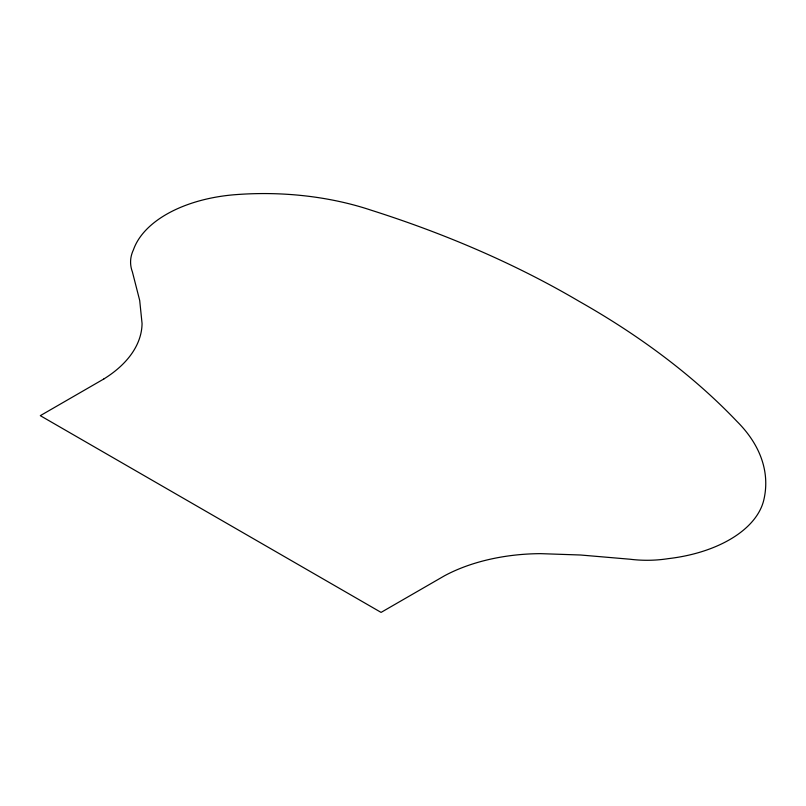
<?xml version="1.0" encoding="UTF-8"?>
<svg xmlns="http://www.w3.org/2000/svg" width="806" height="806" viewBox="0 0 806 806"><rect width="100%" height="100%" fill="white"/><g stroke="black" fill="none" stroke-linecap="round" stroke-linejoin="round"><path stroke-width="1.21" d="M103.773 379.011L40.3 415.664L381.077 612.399L444.549 575.756A142.541 82.293 0 0 1 540.725 553.651L580.612 555.012L630.171 559.243A80.227 46.315 0 0 0 668.214 558.649A120.376 69.497 0 0 0 763.584 500.869A213.943 123.52 0 0 0 736.946 421.397A895.365 516.938 0 0 0 579.111 301.323A895.365 516.938 0 0 0 371.143 210.195A213.943 123.52 0 0 0 233.478 194.82A120.376 69.497 0 0 0 133.413 249.88A80.227 46.315 0 0 0 132.386 271.844L139.7 300.457L142.058 323.478A142.541 82.293 0 0 1 103.773 379.011"/></g></svg>
